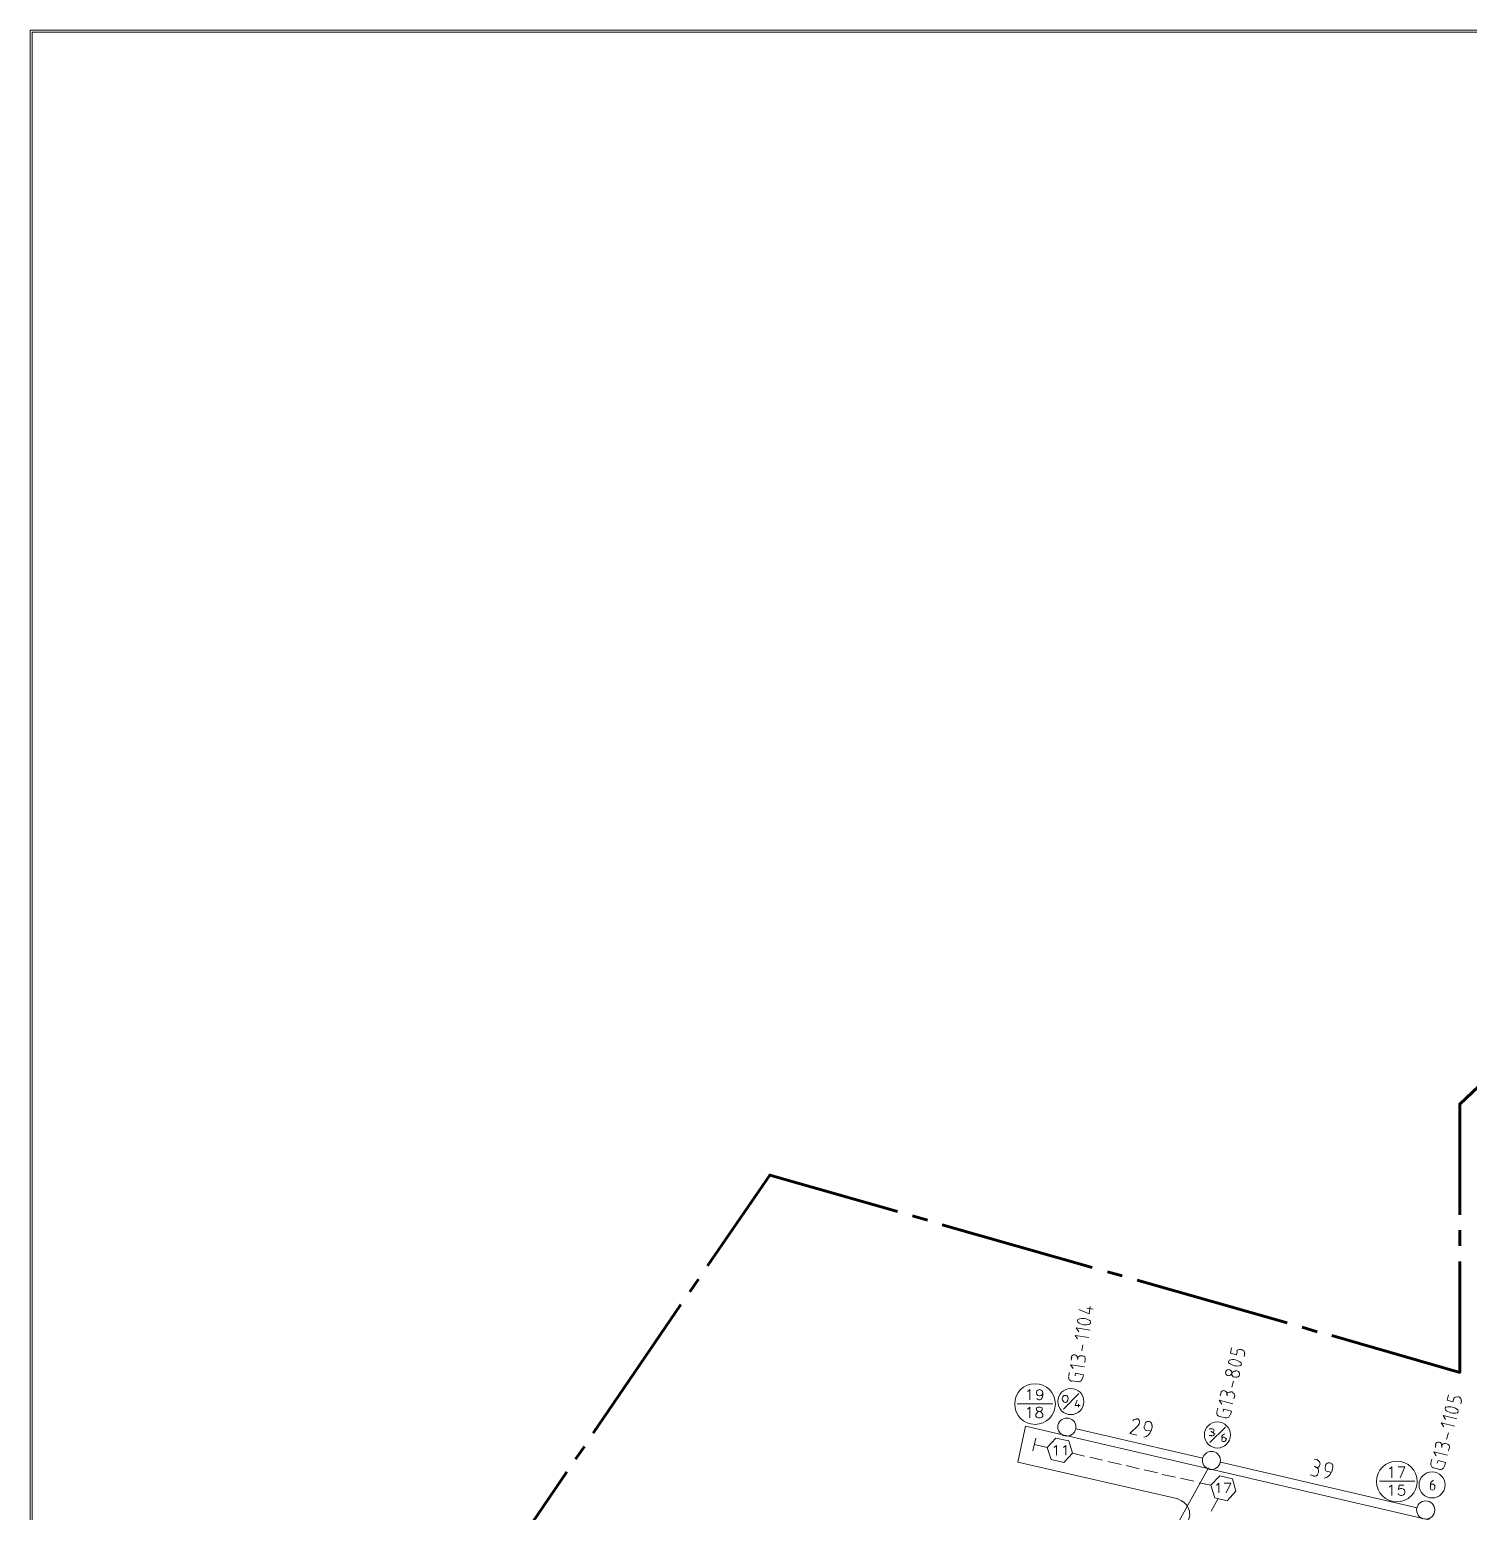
# Model space of a CAD drawing. Header units: millimetres. Extents: x 0.6 to 28.7, y 3.6 to 37.8.
# Drawn here: x 0.59 to 12.83, y 25.22 to 37.82 of the extents above; entities that cross this region are included whole.
import ezdxf

# ---------------------------------------------------------------- set-up
doc = ezdxf.new("R2010")
doc.units = ezdxf.units.MM
for name, color, linetype in [('PDF_BOUNDARY-NODE', 3, 'Continuous'), ('PDF_FRAME-TB', 7, 'Continuous'), ('PDF_Passives-TapOffs', 7, 'Continuous'), ('PDF_RDFIN01', 4, 'Continuous'), ('PDF_Symbols-EndOfLine', 7, 'Continuous'), ('PDF_Symbols-SelfTerminating', 7, 'Continuous')]:
    doc.layers.add(name, color=color, linetype=linetype)
for name, color, linetype, true_color in [('PDF_Cable-565', 23, 'Continuous', 0xdd8a6e), ('PDF_STHC01', 8, 'Continuous', 0x808080), ('PDF_STLINE01', 8, 'Continuous', 0x808080), ('PDF_STPNUM01', 8, 'Continuous', 0x808080), ('PDF_STSYM01', 8, 'Continuous', 0x808080), ('PDF_STTEXT01', 8, 'Continuous', 0x808080)]:
    doc.layers.add(name, color=color, linetype=linetype, true_color=true_color)

msp = doc.modelspace()

# ---------------------------------------------------------------- linework, layer by layer
at = {"layer": 'PDF_BOUNDARY-NODE', "lineweight": 60}
for points in [[(14.922, 30.397), (14.197, 29.388), (13.45, 29.338), (12.762, 28.687), (12.762, 27.745)], [(7.979, 27.774), (6.891, 28.083), (6.362, 27.311)], [(8.234, 27.699), (8.105, 27.737)], [(9.635, 27.299), (8.359, 27.661)], [(12.762, 27.616), (12.762, 27.482)], [(12.762, 27.349), (12.762, 26.406), (11.674, 26.719)], [(9.889, 27.228), (9.764, 27.261)], [(6.286, 27.199), (6.211, 27.09)], [(11.294, 26.828), (10.018, 27.19)], [(6.136, 26.982), (5.39, 25.889)], [(11.549, 26.752), (11.42, 26.79)], [(5.315, 25.777), (5.24, 25.668)], [(5.165, 25.56), (4.418, 24.463)]]:
    msp.add_lwpolyline(points, dxfattribs=at)
at = {"layer": 'PDF_Cable-565', "lineweight": 13}
for points in [[(9.468, 25.718), (9.568, 25.693)], [(9.614, 25.685), (9.722, 25.66)], [(9.768, 25.647), (9.881, 25.622)], [(9.923, 25.614), (10.035, 25.585)], [(10.077, 25.577), (10.189, 25.552)], [(10.231, 25.539), (10.344, 25.514)], [(10.385, 25.506), (10.498, 25.481)], [(10.544, 25.468), (10.644, 25.447)], [(10.707, 25.335), (10.648, 25.226)]]:
    msp.add_lwpolyline(points, dxfattribs=at)
at = {"layer": 'PDF_FRAME-TB', "lineweight": 0, "const_width": 0.00834}
msp.add_lwpolyline([(28.699, 37.819), (0.599, 37.819), (0.599, 3.622), (28.699, 3.622)], close=True, dxfattribs=at)
at = {"layer": 'PDF_FRAME-TB', "color": 254, "lineweight": 0, "true_color": 0xdcdcdc}
msp.add_lwpolyline([(0.616, 4.669), (28.683, 4.669), (28.683, 37.803), (0.616, 37.803)], close=True, dxfattribs=at)
at = {"layer": 'PDF_Passives-TapOffs', "lineweight": 9}
for points in [[(9.468, 25.718), (9.435, 25.823), (9.326, 25.848), (9.251, 25.768), (9.285, 25.664), (9.393, 25.639)], [(10.857, 25.397), (10.827, 25.502), (10.719, 25.527), (10.644, 25.447), (10.677, 25.339), (10.782, 25.314)]]:
    msp.add_lwpolyline(points, close=True, dxfattribs=at)
for points in [[(9.326, 25.848), (9.326, 25.848)], [(9.251, 25.768), (9.251, 25.768)], [(9.31, 25.768), (9.318, 25.773), (9.33, 25.785), (9.33, 25.702)], [(9.389, 25.768), (9.397, 25.773), (9.41, 25.785), (9.41, 25.702)], [(9.435, 25.823), (9.435, 25.823)], [(9.285, 25.664), (9.285, 25.664)], [(9.393, 25.639), (9.393, 25.639)], [(10.69, 25.447), (10.698, 25.451), (10.711, 25.464), (10.711, 25.381)], [(10.719, 25.527), (10.719, 25.527)], [(10.773, 25.381), (10.815, 25.464), (10.757, 25.464)], [(10.827, 25.502), (10.827, 25.502)], [(10.644, 25.447), (10.644, 25.447)], [(10.677, 25.339), (10.677, 25.339)], [(10.782, 25.314), (10.782, 25.314)]]:
    msp.add_lwpolyline(points, dxfattribs=at)
at = {"layer": 'PDF_RDFIN01', "lineweight": 0}
msp.add_lwpolyline([(10.365, 25.331), (9.001, 25.643), (9.068, 25.948), (13.755, 24.859)], dxfattribs=at)
msp.add_arc((10.333, 25.199), 0.131, 332.1332, 76.9427, dxfattribs=at)
at = {"layer": 'PDF_STHC01', "lineweight": 0}
for points in [[(9.389, 26.094), (9.522, 26.227)], [(9.506, 26.169), (9.489, 26.123), (9.531, 26.123)], [(9.518, 26.135), (9.518, 26.11)], [(10.631, 25.927), (10.652, 25.927)], [(10.652, 25.868), (10.631, 25.868)], [(10.636, 25.81), (10.769, 25.939)], [(10.652, 25.902), (10.644, 25.902)], [(10.677, 25.885), (10.677, 25.881)], [(10.757, 25.856), (10.74, 25.856), (10.74, 25.835)], [(10.777, 25.835), (10.777, 25.843)], [(12.533, 25.456), (12.512, 25.456), (12.512, 25.426)]]:
    msp.add_lwpolyline(points, dxfattribs=at)
msp.add_lwpolyline([(12.55, 25.426), (12.55, 25.435, 0.496052), (12.528, 25.455)], format="xyb", dxfattribs=at)
for centre in [(9.453, 26.158), (10.7, 25.874), (12.526, 25.449)]:
    msp.add_circle(centre, 0.111, dxfattribs=at)
for centre, radius, start, end in [((12.555, 25.449), 0.0438, 109.8138, 176.4459), ((12.53, 25.424), 0.0188, 180, 360)]:
    msp.add_arc(centre, radius, start, end, dxfattribs=at)
for points in [[(9.392, 26.209), (9.376, 26.193), (9.376, 26.173), (9.392, 26.156)], [(9.407, 26.21), (9.402, 26.21), (9.398, 26.209), (9.395, 26.207)], [(9.419, 26.207), (9.416, 26.209), (9.411, 26.21), (9.407, 26.21)], [(9.418, 26.156), (9.434, 26.173), (9.434, 26.193), (9.418, 26.209)], [(9.395, 26.154), (9.398, 26.152), (9.402, 26.151), (9.407, 26.151)], [(9.407, 26.151), (9.411, 26.151), (9.416, 26.152), (9.419, 26.154)], [(10.672, 25.912), (10.672, 25.92), (10.662, 25.926), (10.649, 25.926)], [(10.649, 25.897), (10.662, 25.897), (10.672, 25.904), (10.672, 25.912)], [(10.672, 25.882), (10.672, 25.891), (10.662, 25.897), (10.649, 25.897)], [(10.649, 25.864), (10.662, 25.864), (10.672, 25.87), (10.672, 25.878)], [(10.764, 25.883), (10.747, 25.878), (10.736, 25.868), (10.735, 25.855)], [(10.735, 25.832), (10.735, 25.824), (10.743, 25.818), (10.754, 25.818)], [(10.754, 25.818), (10.764, 25.818), (10.772, 25.824), (10.772, 25.832)], [(10.768, 25.848), (10.765, 25.85), (10.76, 25.852), (10.756, 25.851)], [(10.772, 25.839), (10.773, 25.843), (10.771, 25.846), (10.768, 25.848)]]:
    msp.add_open_spline(points, degree=3, dxfattribs=at)
at = {"layer": 'PDF_STLINE01', "lineweight": 0}
for points in [[(10.577, 25.677), (9.497, 25.927)], [(10.623, 25.593), (9.752, 24.021)], [(12.399, 25.255), (10.727, 25.643)]]:
    msp.add_lwpolyline(points, dxfattribs=at)
at = {"layer": 'PDF_STPNUM01', "lineweight": 0}
for points in [[(9.522, 26.94), (9.61, 26.903), (9.618, 26.965)], [(9.589, 26.953), (9.643, 26.944)], [(9.606, 26.702), (9.489, 26.719), (9.51, 26.69)], [(9.618, 26.765), (9.497, 26.786), (9.522, 26.752)], [(9.547, 26.59), (9.556, 26.64)], [(10.869, 26.582), (10.861, 26.556), (10.811, 26.569), (10.819, 26.615)], [(10.911, 26.598), (10.898, 26.602)], [(9.568, 26.452), (9.451, 26.469), (9.472, 26.44)], [(9.456, 26.511), (9.46, 26.536)], [(9.514, 26.527), (9.51, 26.515)], [(9.543, 26.548), (9.556, 26.548)], [(9.576, 26.519), (9.572, 26.49)], [(10.928, 26.54), (10.932, 26.569)], [(9.435, 26.373), (9.439, 26.406)], [(9.489, 26.377), (9.493, 26.398), (9.56, 26.386), (9.551, 26.352)], [(10.857, 26.423), (10.869, 26.419)], [(10.723, 26.206), (10.732, 26.231)], [(10.782, 26.219), (10.782, 26.206)], [(10.815, 26.24), (10.827, 26.24)], [(10.823, 26.281), (10.836, 26.331)], [(10.848, 26.206), (10.84, 26.181)], [(12.712, 26.181), (12.704, 26.156), (12.654, 26.169), (12.666, 26.215)], [(10.694, 26.073), (10.702, 26.102)], [(10.832, 26.139), (10.715, 26.169), (10.736, 26.135)], [(10.748, 26.073), (10.752, 26.094), (10.819, 26.077), (10.811, 26.044)], [(12.758, 26.198), (12.746, 26.202)], [(12.771, 26.139), (12.775, 26.165)], [(10.769, 26.019), (10.719, 26.031)], [(12.721, 25.948), (12.604, 25.977), (12.625, 25.944)], [(12.737, 26.01), (12.62, 26.039), (12.641, 26.006)], [(12.65, 25.839), (12.666, 25.893)], [(12.658, 25.702), (12.541, 25.731), (12.562, 25.697)], [(12.554, 25.768), (12.558, 25.798)], [(12.641, 25.802), (12.654, 25.798)], [(12.675, 25.768), (12.666, 25.739)], [(12.516, 25.635), (12.525, 25.668)], [(12.591, 25.581), (12.541, 25.593)], [(12.57, 25.635), (12.579, 25.656), (12.641, 25.639), (12.633, 25.606)]]:
    msp.add_lwpolyline(points, dxfattribs=at)
for points in [[(9.619, 26.842, 0.251965), (9.517, 26.859, 0.50396), (9.513, 26.835)], [(9.54, 26.547, 0.414213), (9.509, 26.525, 1), (9.455, 26.533)], [(9.55, 26.353, -0.414214), (9.514, 26.327), (9.464, 26.335)], [(10.868, 26.418, -1), (10.857, 26.365), (10.844, 26.369)], [(12.641, 25.8, 0.414213), (12.608, 25.781), (12.608, 25.768)]]:
    msp.add_lwpolyline(points, format="xyb", dxfattribs=at)
msp.add_circle((10.795, 26.404), 0.0271, dxfattribs=at)
for centre, radius, start, end in [((9.607, 26.833), 0.0146, 297.8117, 44.7968), ((9.578, 26.921), 0.111, 233.0199, 289.5886), ((10.891, 26.575), 0.0271, 76.8738, 166.8738), ((10.904, 26.571), 0.0271, 346.8738, 76.8738), ((9.549, 26.521), 0.0271, 351.3043, 81.3042), ((10.808, 26.495), 0.0146, 113.3812, 220.3664), ((10.87, 26.571), 0.111, 228.5894, 285.1581), ((10.829, 26.404), 0.111, 48.5894, 105.1581), ((10.891, 26.479), 0.0146, 293.3812, 40.3664), ((9.465, 26.362), 0.0313, 171.3042, 261.3043), ((10.85, 26.391), 0.0271, 76.8738, 256.8738), ((10.754, 26.224), 0.0271, 346.8738, 166.8738), ((10.804, 26.212), 0.0271, 76.8738, 166.8738), ((10.82, 26.208), 0.0271, 346.8738, 76.8738), ((12.651, 26.099), 0.0146, 112.1885, 219.1736), ((12.714, 26.17), 0.111, 227.3967, 283.9654), ((12.672, 26.003), 0.111, 47.3967, 103.9654), ((12.734, 26.17), 0.0271, 75.681, 165.681), ((12.734, 26.074), 0.0146, 292.1885, 39.1736), ((12.747, 26.17), 0.0271, 345.681, 75.681), ((10.725, 26.062), 0.0313, 166.8737, 256.8738), ((10.775, 26.049), 0.0313, 256.8737, 346.8738), ((12.58, 25.787), 0.0271, 345.681, 165.681), ((12.647, 25.77), 0.0271, 345.681, 75.681), ((12.547, 25.624), 0.0313, 165.681, 255.6811), ((12.597, 25.611), 0.0313, 255.681, 345.6811)]:
    msp.add_arc(centre, radius, start, end, dxfattribs=at)
at = {"layer": 'PDF_STSYM01', "lineweight": 0}
for centre in [(9.419, 25.941), (10.649, 25.657), (12.472, 25.236)]:
    msp.add_circle(centre, 0.0771, dxfattribs=at)
at = {"layer": 'PDF_STTEXT01', "lineweight": 0}
for points in [[(10.031, 25.96), (9.956, 25.885), (10.014, 25.873)], [(10.085, 25.964), (10.081, 25.952)], [(10.106, 25.914), (10.135, 25.906)], [(10.135, 25.91), (10.148, 25.952)], [(11.524, 25.668), (11.553, 25.664)], [(11.54, 25.602), (11.524, 25.606)], [(11.674, 25.56), (11.682, 25.602)], [(11.52, 25.527), (11.49, 25.535)], [(11.561, 25.564), (11.557, 25.552)], [(11.641, 25.564), (11.67, 25.556)]]:
    msp.add_lwpolyline(points, dxfattribs=at)
msp.add_lwpolyline([(11.681, 25.6, 1.000001), (11.62, 25.614), (11.62, 25.602)], format="xyb", dxfattribs=at)
for centre, radius, start, end in [((10.007, 25.978), 0.0313, 76.484, 151.3008), ((10.007, 25.983), 0.0313, 315.0301, 77.286), ((10.112, 25.958), 0.0313, 347.0223, 167.0224), ((10.066, 25.924), 0.0688, 276.0232, 347.0223), ((10.107, 25.941), 0.0313, 167.0223, 257.0224), ((11.542, 25.628), 0.0313, 256.9638, 76.9639), ((11.529, 25.57), 0.0313, 346.9638, 76.9639), ((11.646, 25.591), 0.0313, 166.9638, 256.9639), ((11.525, 25.553), 0.0313, 256.9638, 346.9639), ((11.6, 25.574), 0.0688, 275.9648, 346.9639)]:
    msp.add_arc(centre, radius, start, end, dxfattribs=at)
at = {"layer": 'PDF_Symbols-EndOfLine', "lineweight": 9}
for points in [[(9.084, 26.244), (9.093, 26.248), (9.105, 26.26), (9.105, 26.173)], [(9.214, 26.231), (9.21, 26.219), (9.201, 26.21), (9.189, 26.206), (9.185, 26.206), (9.172, 26.21), (9.164, 26.219), (9.16, 26.231), (9.16, 26.235), (9.164, 26.248), (9.172, 26.256), (9.185, 26.26), (9.189, 26.26), (9.201, 26.256), (9.21, 26.248), (9.214, 26.231), (9.214, 26.21), (9.21, 26.19), (9.201, 26.177), (9.189, 26.173), (9.18, 26.173), (9.168, 26.177), (9.164, 26.185)], [(9.084, 26.094), (9.093, 26.098), (9.105, 26.11), (9.105, 26.019)], [(12.162, 25.585), (12.17, 25.589), (12.183, 25.602), (12.183, 25.51)], [(12.254, 25.51), (12.295, 25.602), (12.237, 25.602)], [(12.162, 25.431), (12.17, 25.435), (12.183, 25.447), (12.183, 25.36)], [(12.287, 25.447), (12.245, 25.447), (12.241, 25.41), (12.245, 25.414), (12.258, 25.418), (12.27, 25.418), (12.283, 25.414), (12.291, 25.406), (12.295, 25.393), (12.295, 25.385), (12.291, 25.372), (12.283, 25.364), (12.27, 25.36), (12.258, 25.36), (12.245, 25.364), (12.241, 25.368), (12.237, 25.376)]]:
    msp.add_lwpolyline(points, dxfattribs=at)
at = {"layer": 'PDF_Symbols-EndOfLine', "color": 15, "lineweight": 0, "true_color": 0x954a4a}
for points in [[(8.997, 26.139), (9.301, 26.139)], [(12.078, 25.481), (12.379, 25.481)]]:
    msp.add_lwpolyline(points, dxfattribs=at)
at = {"layer": 'PDF_Symbols-EndOfLine', "lineweight": 9}
msp.add_lwpolyline([(9.176, 26.11), (9.164, 26.106), (9.16, 26.098), (9.16, 26.089), (9.164, 26.081), (9.172, 26.077), (9.189, 26.073), (9.201, 26.069), (9.21, 26.056), (9.214, 26.048), (9.214, 26.035), (9.21, 26.027), (9.205, 26.023), (9.193, 26.019), (9.176, 26.019), (9.164, 26.023), (9.16, 26.027), (9.155, 26.035), (9.155, 26.048), (9.16, 26.056), (9.168, 26.069), (9.18, 26.073), (9.197, 26.077), (9.205, 26.081), (9.21, 26.089), (9.21, 26.098), (9.205, 26.106), (9.193, 26.11)], close=True, dxfattribs=at)
at = {"layer": 'PDF_Symbols-EndOfLine', "color": 15, "lineweight": 0, "true_color": 0x954a4a}
for centre in [(9.148, 26.137), (12.226, 25.478)]:
    msp.add_circle(centre, 0.173, dxfattribs=at)
at = {"layer": 'PDF_Symbols-SelfTerminating', "lineweight": 9}
for points in [[(9.155, 25.848), (9.13, 25.739)], [(9.251, 25.768), (9.143, 25.793)]]:
    msp.add_lwpolyline(points, dxfattribs=at)

doc.saveas('drawing.dxf')
